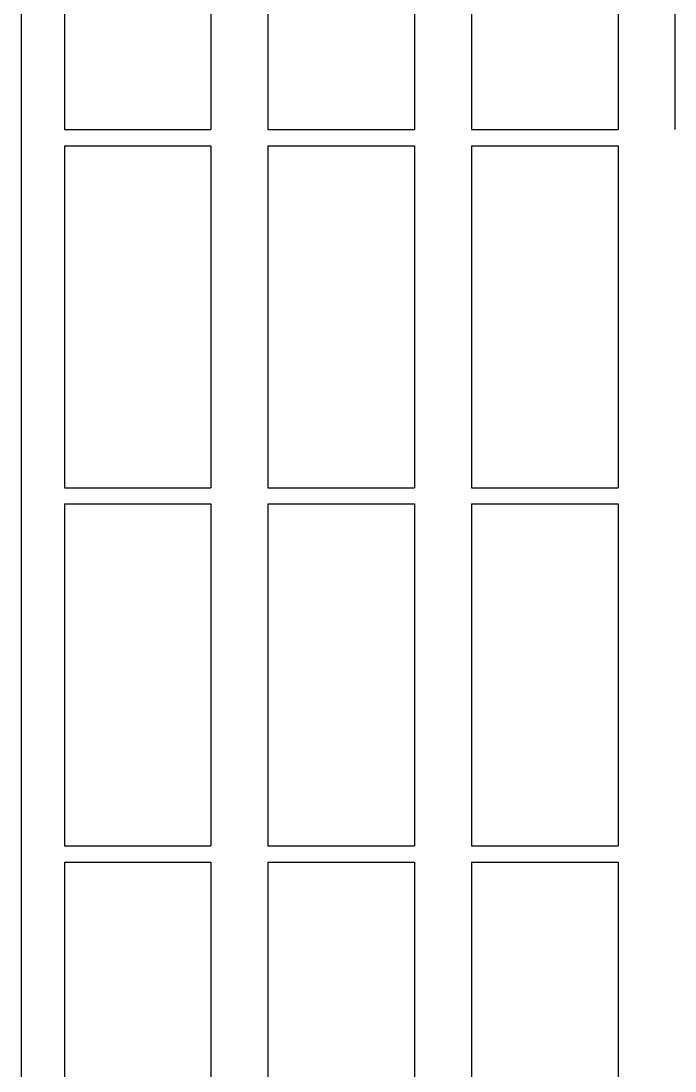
# Model space of a CAD drawing. Header units: inches. Extents: x -460 to 10305, y -938 to 5356.
# Drawn here: x 4740 to 5222, y 333 to 1107 of the extents above; entities that cross this region are included whole.
import ezdxf

# ---------------------------------------------------------------- set-up
doc = ezdxf.new("R2010")
doc.units = ezdxf.units.IN
doc.header["$MEASUREMENT"] = 0
doc.layers.add('01-0263-02-DWG-BFP-ARCH$0$SP-SITE', color=3, linetype='Continuous')
doc.layers.add('01-0263-02-DWG-BFP-ARCH$0$SP-WALL', color=7, linetype='Continuous')

# ---------------------------------------------------------------- blocks, each defined once
blk = doc.blocks.new('01-0263-02-DWG-BFP-ARCH', base_point=(1295.16, 1353.43))
at = {"layer": '01-0263-02-DWG-BFP-ARCH$0$SP-SITE'}
for p, q in [((2031.16, 2629.43), (2031.16, 2377.43)), ((2139.16, 2629.43), (2139.16, 2377.43)), ((2181.16, 2629.43), (2181.16, 2377.43)), ((2289.16, 2629.43), (2289.16, 2377.43)), ((2331.16, 2629.43), (2331.16, 2377.43)), ((2439.16, 2629.43), (2439.16, 2377.43)), ((2481.16, 2629.43), (2481.16, 2377.43)), ((2031.16, 2377.43), (2139.16, 2377.43)), ((2181.16, 2377.43), (2289.16, 2377.43)), ((2331.16, 2377.43), (2439.16, 2377.43)), ((2031.16, 2365.43), (2031.16, 2113.43)), ((2031.16, 2365.43), (2139.16, 2365.43)), ((2139.16, 2365.43), (2139.16, 2113.43)), ((2181.16, 2365.43), (2181.16, 2113.43)), ((2181.16, 2365.43), (2289.16, 2365.43)), ((2289.16, 2365.43), (2289.16, 2113.43)), ((2331.16, 2365.43), (2331.16, 2113.43)), ((2331.16, 2365.43), (2439.16, 2365.43)), ((2439.16, 2365.43), (2439.16, 2113.43)), ((2031.16, 2113.43), (2139.16, 2113.43)), ((2181.16, 2113.43), (2289.16, 2113.43)), ((2331.16, 2113.43), (2439.16, 2113.43)), ((2031.16, 2101.43), (2031.16, 1849.43)), ((2031.16, 2101.43), (2139.16, 2101.43)), ((2139.16, 2101.43), (2139.16, 1849.43)), ((2181.16, 2101.43), (2181.16, 1849.43)), ((2181.16, 2101.43), (2289.16, 2101.43)), ((2289.16, 2101.43), (2289.16, 1849.43)), ((2331.16, 2101.43), (2331.16, 1849.43)), ((2331.16, 2101.43), (2439.16, 2101.43)), ((2439.16, 2101.43), (2439.16, 1849.43)), ((2031.16, 1849.43), (2139.16, 1849.43)), ((2181.16, 1849.43), (2289.16, 1849.43)), ((2331.16, 1849.43), (2439.16, 1849.43)), ((2031.16, 1837.43), (2031.16, 1585.43)), ((2031.16, 1837.43), (2139.16, 1837.43)), ((2139.16, 1837.43), (2139.16, 1585.43)), ((2181.16, 1837.43), (2181.16, 1585.43)), ((2181.16, 1837.43), (2289.16, 1837.43)), ((2289.16, 1837.43), (2289.16, 1585.43)), ((2331.16, 1837.43), (2331.16, 1585.43)), ((2331.16, 1837.43), (2439.16, 1837.43)), ((2439.16, 1837.43), (2439.16, 1585.43))]:
    blk.add_line(p, q, dxfattribs=at)
at = {"layer": '01-0263-02-DWG-BFP-ARCH$0$SP-WALL'}
blk.add_line((1999.16, 2629.43), (1999.16, 1381.43), dxfattribs=at)

msp = doc.modelspace()

# ---------------------------------------------------------------- block references
msp.add_blockref('01-0263-02-DWG-BFP-ARCH', (4035.95, 3.26))

doc.saveas('drawing.dxf')
